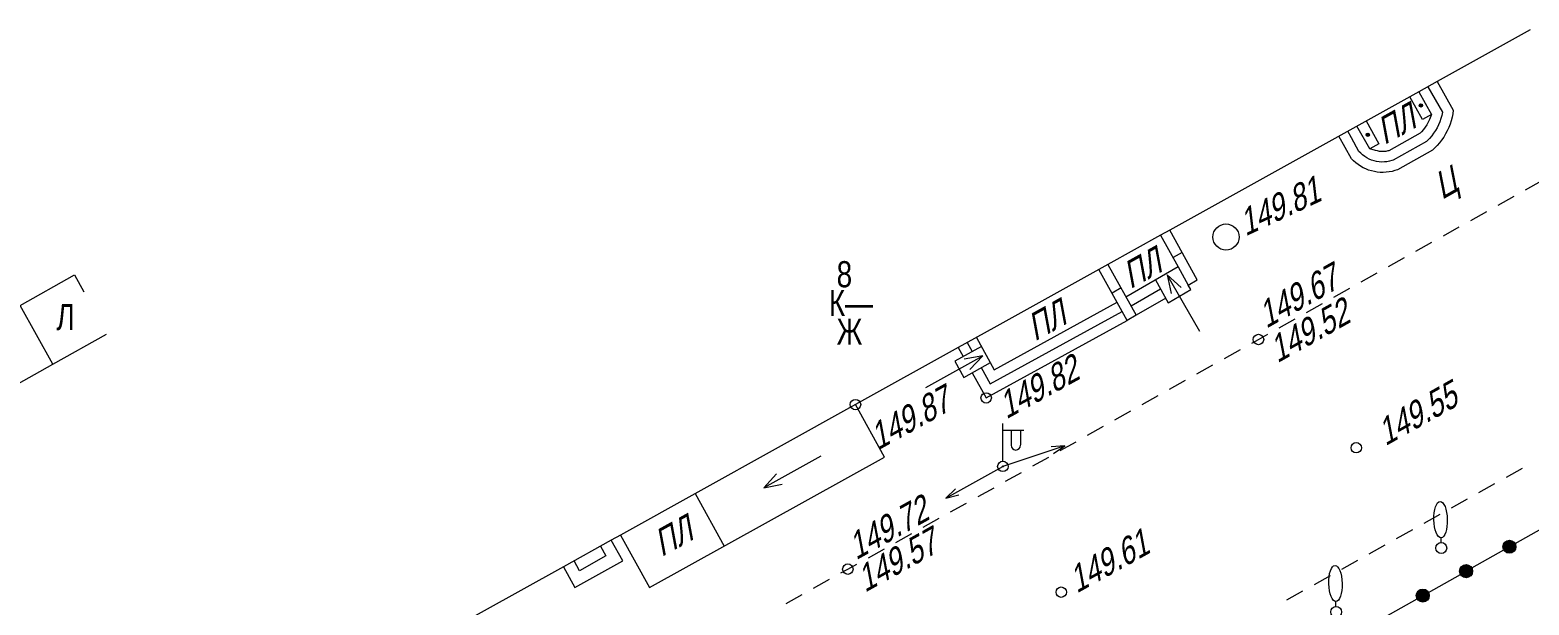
# Model space of a CAD drawing. Header units: metres. Extents: x 382 to 851, y 14083 to 14440.
# Drawn here: x 519.8 to 577.2, y 14326.7 to 14348.7 of the extents above; entities that cross this region are included whole.
import ezdxf
from ezdxf.enums import TextEntityAlignment as Align

# ---------------------------------------------------------------- set-up
doc = ezdxf.new("R2010")
doc.units = ezdxf.units.M
doc.header["$MEASUREMENT"] = 0
for name, color, linetype, lineweight in [('Бортовой камень', 7, 'Continuous', 25), ('Внутреннее заполнение', 7, 'Continuous', 25), ('Горизонтали', 7, 'Continuous', 25), ('Граница улицы', 7, 'Continuous', 25), ('Здания', 7, 'Continuous', 25), ('Колодцы', 7, 'Continuous', 25), ('Крыльца', 7, 'Continuous', 25), ('ЛЭП', 7, 'Continuous', 25), ('Люки', 7, 'Continuous', 25), ('Навесы', 7, 'Continuous', 25), ('Ограды', 7, 'Continuous', 25), ('Отдельно стоящее дерево', 7, 'Continuous', 25), ('Фонари', 7, 'Continuous', 25), ('Части зданий', 7, 'Continuous', 25)]:
    doc.layers.add(name, color=color, linetype=linetype, lineweight=lineweight)
doc.styles.add('Style-RUSSIAN_1251', font='RUSSIAN_1251.shx')
doc.styles.add('Style-RUSSIAN_1251 I 0.32000', font='RUSSIAN_1251.shx', dxfattribs={"oblique": 18.334649})
doc.styles.add('Style-RUSSIAN_1251 I 0.32289', font='RUSSIAN_1251.shx', dxfattribs={"oblique": 18.5})

# ---------------------------------------------------------------- blocks, each defined once
blk = doc.blocks.new('PIKET_205')
at = {"layer": 'Горизонтали', "color": 251, "linetype": 'Continuous', "lineweight": 9}
blk.add_arc((0, 0), 0.2, 0, 359.99999, dxfattribs=at)
blk = doc.blocks.new('msdElementTypeLineString_71')
at = {"layer": 'Ограды', "linetype": 'Continuous', "lineweight": 9}
h = blk.add_hatch(color=251, dxfattribs=at)
edge = h.paths.add_edge_path()
edge.add_arc((72.542, 79.191), 0.25, 0, 360)
h = blk.add_hatch(color=251, dxfattribs=at)
edge = h.paths.add_edge_path()
edge.add_arc((70.884, 78.254), 0.25, 0, 360)
h = blk.add_hatch(color=251, dxfattribs=at)
edge = h.paths.add_edge_path()
edge.add_arc((69.225, 77.317), 0.25, 0, 360)
at = {"layer": 'Ограды', "color": 251, "linetype": 'Continuous', "lineweight": 9}
for p, q in [((72.76, 79.313), (73.983, 80.004)), ((71.101, 78.377), (72.325, 79.068)), ((69.443, 77.44), (70.666, 78.131)), ((67.784, 76.503), (69.008, 77.194))]:
    blk.add_line(p, q, dxfattribs=at)
for centre in [(72.542, 79.191), (72.542, 79.191), (70.884, 78.254), (70.884, 78.254), (69.225, 77.317), (69.225, 77.317)]:
    blk.add_circle(centre, 0.25, dxfattribs=at)
blk = doc.blocks.new('KOLOD_59')
at = {"layer": 'Колодцы', "color": 251, "linetype": 'Continuous', "lineweight": 9}
blk.add_arc((0, 0), 0.5, 0, 359.99999, dxfattribs=at)
blk = doc.blocks.new('PIKET_255')
at = {"layer": 'Горизонтали', "color": 251, "linetype": 'Continuous', "lineweight": 9}
blk.add_arc((0, 0), 0.2, 0, 359.99999, dxfattribs=at)
blk = doc.blocks.new('FONAR5_12')
at = {"layer": 'Фонари', "color": 251, "linetype": 'Continuous', "lineweight": 9}
for p, q in [((0.003, 0.2), (0.003, 1.641)), ((0.017, 1.388), (0.805, 1.388)), ((0.322, 1.371), (0.322, 0.816)), ((0.676, 1.378), (0.676, 0.823))]:
    blk.add_line(p, q, dxfattribs=at)
for centre, radius, start, end in [((0.496, 0.809), 0.181, 180, 0), ((0, 0), 0.2, 0, 359.99999), ((0, 0), 0.02, 0, 359.99999)]:
    blk.add_arc(centre, radius, start, end, dxfattribs=at)
blk = doc.blocks.new('STRELK_6')
at = {"layer": 'Крыльца', "color": 251, "linetype": 'Continuous', "lineweight": 9, "flags": 128}
for points in [[(0, 2.5), (-0.226, 1.815)], [(0, 0), (0, 2.5)], [(0, 2.5), (0.226, 1.815)]]:
    blk.add_lwpolyline(points, dxfattribs=at)
blk = doc.blocks.new('PIKET_277')
at = {"layer": 'Горизонтали', "color": 251, "linetype": 'Continuous', "lineweight": 9}
blk.add_arc((0, 0), 0.2, 0, 359.99999, dxfattribs=at)
blk = doc.blocks.new('msdElementTypeLine_27')
at = {"layer": 'ЛЭП', "color": 251, "linetype": 'Continuous', "lineweight": 9}
for p, q in [((27.702, 15.449), (29.887, 16.663)), ((2.319, 1.348), (0.134, 0.134))]:
    blk.add_line(p, q, dxfattribs=at)
at = {"layer": 'ЛЭП', "color": 251, "linetype": 'Continuous', "lineweight": 9, "flags": 128}
for points in [[(28.073, 15.808), (27.702, 15.449), (28.205, 15.575)], [(1.948, 0.989), (2.319, 1.348), (1.816, 1.222)]]:
    blk.add_lwpolyline(points, dxfattribs=at)
blk = doc.blocks.new('msdElementTypeLine_28')
at = {"layer": 'ЛЭП', "color": 251, "linetype": 'Continuous', "lineweight": 9}
for p, q in [((43.27, 14.365), (45.644, 15.148)), ((2.508, 0.917), (0.134, 0.134))]:
    blk.add_line(p, q, dxfattribs=at)
at = {"layer": 'ЛЭП', "color": 251, "linetype": 'Continuous', "lineweight": 9, "flags": 128}
for points in [[(43.702, 14.648), (43.27, 14.365), (43.788, 14.394)], [(2.076, 0.634), (2.508, 0.917), (1.99, 0.888)]]:
    blk.add_lwpolyline(points, dxfattribs=at)
blk = doc.blocks.new('STRELK_7')
at = {"layer": 'Крыльца', "color": 251, "linetype": 'Continuous', "lineweight": 9, "flags": 128}
for points in [[(0, 2.5), (-0.226, 1.815)], [(0, 0), (0, 2.5)], [(0, 2.5), (0.226, 1.815)]]:
    blk.add_lwpolyline(points, dxfattribs=at)
blk = doc.blocks.new('TOCSKA_4')
at = {"layer": 'Навесы', "linetype": 'Continuous', "lineweight": 9}
h = blk.add_hatch(color=251, dxfattribs=at)
edge = h.paths.add_edge_path()
edge.add_arc((0, 0), 0.0625, 0, 360)
at = {"layer": 'Навесы', "color": 251, "linetype": 'Continuous', "lineweight": 9}
blk.add_circle((0, 0), 0.0625, dxfattribs=at)
blk = doc.blocks.new('TOCSKA_5')
at = {"layer": 'Навесы', "linetype": 'Continuous', "lineweight": 9}
h = blk.add_hatch(color=251, dxfattribs=at)
edge = h.paths.add_edge_path()
edge.add_arc((0, 0), 0.0625, 0, 360)
at = {"layer": 'Навесы', "color": 251, "linetype": 'Continuous', "lineweight": 9}
blk.add_circle((0, 0), 0.0625, dxfattribs=at)
blk = doc.blocks.new('DEREVO_400')
at = {"layer": 'Отдельно стоящее дерево', "color": 251, "linetype": 'Continuous', "lineweight": 9, "flags": 128}
blk.add_lwpolyline([(-0.007, 0.21), (-0.007, 0.393)], dxfattribs=at)
at = {"layer": 'Отдельно стоящее дерево', "color": 251, "linetype": 'Continuous', "lineweight": 9}
blk.add_arc((0, 0), 0.21, 0, 359.999994, dxfattribs=at)
blk.add_ellipse((-0.0255, 1.088), major_axis=(-0.0185, 0.695), ratio=0.3698286, dxfattribs=at)
blk = doc.blocks.new('DEREVO_401')
at = {"layer": 'Отдельно стоящее дерево', "color": 251, "linetype": 'Continuous', "lineweight": 9, "flags": 128}
blk.add_lwpolyline([(-0.007, 0.21), (-0.007, 0.393)], dxfattribs=at)
at = {"layer": 'Отдельно стоящее дерево', "color": 251, "linetype": 'Continuous', "lineweight": 9}
blk.add_arc((0, 0), 0.21, 0, 359.99999, dxfattribs=at)
blk.add_ellipse((-0.025, 1.088), major_axis=(-0.019, 0.695), ratio=0.369829, dxfattribs=at)
blk = doc.blocks.new('PIKET_315')
at = {"layer": 'Горизонтали', "color": 251, "linetype": 'Continuous', "lineweight": 9}
blk.add_arc((0, 0), 0.2, 0, 359.99999, dxfattribs=at)
blk = doc.blocks.new('PIKET_316')
at = {"layer": 'Горизонтали', "color": 251, "linetype": 'Continuous', "lineweight": 9}
blk.add_arc((0, 0), 0.2, 0, 359.99999, dxfattribs=at)
blk = doc.blocks.new('PIKET_318')
at = {"layer": 'Горизонтали', "color": 251, "linetype": 'Continuous', "lineweight": 9}
blk.add_arc((0, 0), 0.2, 0, 359.99999, dxfattribs=at)
blk = doc.blocks.new('STRELK_8')
at = {"layer": 'Крыльца', "color": 251, "linetype": 'Continuous', "lineweight": 9, "flags": 128}
for points in [[(0, 2.5), (-0.226, 1.815)], [(0, 0), (0, 2.5)], [(0, 2.5), (0.226, 1.815)]]:
    blk.add_lwpolyline(points, dxfattribs=at)
blk = doc.blocks.new('msdElementTypeLineString_108')
at = {"layer": 'Бортовой камень', "color": 251, "linetype": 'Continuous', "lineweight": 9}
for p, q in [((73.343, 34.417), (73.955, 34.76)), ((72.295, 33.829), (72.907, 34.172)), ((71.246, 33.241), (71.859, 33.584)), ((70.198, 32.653), (70.81, 32.996)), ((69.149, 32.065), (69.762, 32.408)), ((68.101, 31.477), (68.713, 31.82)), ((67.053, 30.889), (67.665, 31.233)), ((66.004, 30.301), (66.617, 30.645)), ((64.956, 29.714), (65.568, 30.057)), ((63.907, 29.126), (64.52, 29.469)), ((61.811, 27.95), (62.423, 28.293)), ((60.762, 27.362), (61.374, 27.705)), ((59.714, 26.774), (60.326, 27.117)), ((58.665, 26.186), (59.278, 26.53)), ((57.617, 25.598), (58.229, 25.942)), ((56.568, 25.011), (57.181, 25.354)), ((55.52, 24.423), (56.132, 24.766)), ((54.472, 23.835), (55.084, 24.178)), ((53.423, 23.247), (54.035, 23.59)), ((52.375, 22.659), (52.987, 23.002)), ((50.275, 21.488), (50.888, 21.83)), ((49.225, 20.904), (49.838, 21.245)), ((48.175, 20.319), (48.788, 20.66)), ((46.074, 19.149), (46.688, 19.491)), ((45.024, 18.565), (45.637, 18.906))]:
    blk.add_line(p, q, dxfattribs=at)
at = {"layer": 'Бортовой камень', "color": 251, "linetype": 'Continuous', "lineweight": 9, "flags": 128}
for points in [[(62.859, 28.538), (63.116, 28.682), (63.471, 28.881)], [(51.325, 22.073), (51.911, 22.399), (51.939, 22.414)], [(47.124, 19.734), (47.388, 19.881), (47.738, 20.076)]]:
    blk.add_lwpolyline(points, dxfattribs=at)
blk = doc.blocks.new('msdElementTypeLineString_132')
at = {"layer": 'Бортовой камень', "color": 251, "linetype": 'Continuous', "lineweight": 9}
for p, q in [((76.939, 81.936), (76.325, 81.593)), ((75.888, 81.348), (75.274, 81.005)), ((74.838, 80.761), (74.223, 80.417)), ((73.787, 80.173), (73.173, 79.829)), ((72.736, 79.585), (72.122, 79.242)), ((71.685, 78.997), (71.071, 78.654)), ((70.635, 78.41), (70.02, 78.066)), ((69.584, 77.822), (68.97, 77.478)), ((68.533, 77.234), (67.919, 76.89))]:
    blk.add_line(p, q, dxfattribs=at)
blk = doc.blocks.new('msdElementTypeTextNode_10')
at = {"layer": 'Здания', "color": 251, "linetype": 'Continuous', "lineweight": 9, "style": 'Style-RUSSIAN_1251', "width": 0.799996}
for s, p in [(' 8 ', (0, 1.100001)), ('К—', (0, 0.000001)), (' Ж', (0, -1.100999))]:
    blk.add_text(s, height=1.000002, dxfattribs=at).set_placement(p, align=Align.MIDDLE_LEFT)

msp = doc.modelspace()

# ---------------------------------------------------------------- linework, layer by layer
at = {"layer": 'Внутреннее заполнение', "color": 251, "linetype": 'Continuous', "lineweight": 9, "flags": 128}
for points in [[(573.334, 14346.569), (573.885, 14345.591), (573.86, 14345.468), (573.827, 14345.346), (573.787, 14345.227), (573.739, 14345.111), (573.683, 14344.998), (573.621, 14344.889), (573.551, 14344.784), (573.476, 14344.683), (573.394, 14344.588), (573.306, 14344.498), (573.273, 14344.467), (571.998, 14343.749), (571.955, 14343.735), (571.859, 14343.71), (571.761, 14343.693), (571.663, 14343.684), (571.564, 14343.683), (571.465, 14343.69), (571.367, 14343.705), (571.27, 14343.727), (571.176, 14343.758), (571.085, 14343.796), (570.996, 14343.841), (570.912, 14343.893), (570.832, 14343.952), (570.758, 14344.017), (570.688, 14344.087), (570.41, 14344.606), (570.265, 14344.864)], [(563.916, 14340.219), (563.57, 14340.018)], [(561.579, 14338.857), (561.233, 14338.656)], [(563.095, 14338.815), (561.96, 14338.154)], [(556.224, 14335.802), (556.568, 14335.183), (561.624, 14337.957)], [(555.688, 14336.767), (555.881, 14336.42)], [(541.64, 14328.964), (541.85, 14328.586), (540.836, 14328.022), (540.626, 14328.4)]]:
    msp.add_lwpolyline(points, dxfattribs=at)
at = {"layer": 'Здания', "color": 251, "linetype": 'Continuous', "lineweight": 9, "flags": 128}
for points in [[(577.247, 14348.743), (573.684, 14346.763), (572.984, 14346.375), (569.303, 14344.33), (563.441, 14341.074), (563.092, 14340.88), (561.077, 14339.761), (560.727, 14339.567), (556.702, 14337.331), (555.338, 14336.573), (551.405, 14334.387), (542.401, 14329.384), (542.052, 14329.19), (540.216, 14328.17), (527.609, 14321.165), (525.107, 14319.775), (524.434, 14319.4), (523.735, 14319.012), (521.764, 14317.917), (521.065, 14317.528), (514.14, 14313.68)], [(516.527, 14333.616), (520.666, 14335.934), (522.712, 14337.08)]]:
    msp.add_lwpolyline(points, dxfattribs=at)
at = {"layer": 'Крыльца', "color": 251, "linetype": 'Continuous', "lineweight": 9}
msp.add_line((545.263, 14330.975), (546.38, 14328.964), dxfattribs=at)
at = {"layer": 'Крыльца', "color": 251, "linetype": 'Continuous', "lineweight": 9, "flags": 128}
for points in [[(573.684, 14346.763), (574.3, 14345.67), (574.281, 14345.533), (574.255, 14345.398), (574.22, 14345.264), (574.178, 14345.133), (574.128, 14345.004), (574.071, 14344.879), (574.007, 14344.757), (573.936, 14344.639), (573.858, 14344.525), (573.773, 14344.416), (573.683, 14344.312), (573.586, 14344.213), (573.508, 14344.14), (572.164, 14343.383), (572.07, 14343.352), (571.959, 14343.323), (571.847, 14343.301), (571.734, 14343.288), (571.62, 14343.282), (571.506, 14343.285), (571.392, 14343.296), (571.28, 14343.314), (571.169, 14343.34), (571.06, 14343.374), (570.954, 14343.416), (570.851, 14343.465), (570.751, 14343.521), (570.656, 14343.584), (570.565, 14343.653), (570.48, 14343.729), (570.4, 14343.81), (569.915, 14344.67)], [(573.475, 14345.504), (573.391, 14345.314), (573.343, 14345.212), (573.289, 14345.113), (573.228, 14345.019), (573.16, 14344.929), (573.086, 14344.845), (573.034, 14344.792), (571.837, 14344.117), (571.802, 14344.107), (571.722, 14344.091), (571.641, 14344.083), (571.56, 14344.083), (571.479, 14344.091), (571.399, 14344.107), (571.322, 14344.13), (571.106, 14344.187)], [(563.092, 14340.88), (563.765, 14339.668), (564.153, 14338.969), (564.499, 14339.17), (563.441, 14341.074)], [(561.077, 14339.761), (562.162, 14337.808), (561.816, 14337.607), (560.727, 14339.567)], [(563.765, 14339.668), (561.759, 14338.499)], [(562.9, 14339.165), (563.386, 14338.29), (564.254, 14338.796), (564.153, 14338.969)], [(556.038, 14336.962), (556.724, 14335.725), (561.428, 14338.306)], [(563.289, 14338.465), (562.162, 14337.808)], [(555.874, 14335.608), (556.411, 14334.641), (561.816, 14337.607)], [(556.23, 14336.615), (555.207, 14336.046), (555.55, 14335.428), (556.574, 14335.997)], [(555.338, 14336.573), (555.531, 14336.226)], [(542.401, 14329.384), (543.518, 14327.374), (552.522, 14332.377), (551.405, 14334.387)]]:
    msp.add_lwpolyline(points, dxfattribs=at)
at = {"layer": 'Люки', "color": 251, "linetype": 'Continuous', "lineweight": 9, "flags": 128}
msp.add_lwpolyline([(520.666, 14335.934), (519.406, 14338.185), (521.491, 14339.353), (521.849, 14338.712)], dxfattribs=at)
at = {"layer": 'Навесы', "color": 251, "linetype": 'Continuous', "lineweight": 9, "flags": 128}
for points in [[(572.984, 14346.375), (573.475, 14345.504), (573.126, 14345.31), (572.636, 14346.179)], [(570.963, 14345.255), (571.455, 14344.382), (571.106, 14344.187), (570.615, 14345.059)]]:
    msp.add_lwpolyline(points, dxfattribs=at)
at = {"layer": 'Части зданий', "color": 251, "linetype": 'Continuous', "lineweight": 9, "flags": 128}
msp.add_lwpolyline([(540.216, 14328.17), (540.653, 14327.383), (542.489, 14328.403), (542.052, 14329.19)], dxfattribs=at)

# ---------------------------------------------------------------- block references
at = {"layer": 'Бортовой камень', "color": 251, "linetype": 'Continuous', "lineweight": 9}
for name, p in [('msdElementTypeLineString_108', (503.725, 14308.2)), ('msdElementTypeLineString_132', (500, 14250))]:
    msp.add_blockref(name, p, dxfattribs=at)
at = {"layer": 'Горизонтали', "color": 251, "linetype": 'Continuous', "lineweight": 9}
for name, p in [('PIKET_316', (566.841, 14336.882)), ('PIKET_255', (556.411, 14334.641)), ('PIKET_318', (551.405, 14334.387)), ('PIKET_205', (570.587, 14332.732)), ('PIKET_315', (551.113, 14328.081)), ('PIKET_277', (559.288, 14327.199))]:
    msp.add_blockref(name, p, dxfattribs=at)
at = {"layer": 'Здания', "color": 251, "linetype": 'Continuous', "lineweight": 9}
msp.add_blockref('msdElementTypeTextNode_10', (550.387, 14338.283), dxfattribs=at)
at = {"layer": 'Колодцы', "color": 251, "linetype": 'Continuous', "lineweight": 9}
msp.add_blockref('KOLOD_59', (565.597, 14340.808), dxfattribs=at)
at = {"layer": 'Крыльца', "color": 251, "linetype": 'Continuous', "lineweight": 9}
for name, p, rotation in [('STRELK_7', (564.601, 14337.194), 30.2299), ('STRELK_8', (554.096, 14335.043), 299.0510020007437), ('STRELK_6', (550.08, 14332.411), 119.0510020007437)]:
    msp.add_blockref(name, p, dxfattribs=dict(at, rotation=rotation))
at = {"layer": 'ЛЭП', "color": 251, "linetype": 'Continuous', "lineweight": 9}
for name, p in [('msdElementTypeLine_28', (556.917, 14331.884)), ('msdElementTypeLine_27', (527.164, 14315.355))]:
    msp.add_blockref(name, p, dxfattribs=at)
at = {"layer": 'Навесы', "color": 251, "linetype": 'Continuous', "lineweight": 9}
for name, p in [('TOCSKA_5', (573.062, 14345.85)), ('TOCSKA_4', (571.029, 14344.728))]:
    msp.add_blockref(name, p, dxfattribs=at)
at = {"layer": 'Ограды', "color": 251, "linetype": 'Continuous', "lineweight": 9}
msp.add_blockref('msdElementTypeLineString_71', (503.911, 14249.75), dxfattribs=at)
at = {"layer": 'Отдельно стоящее дерево', "color": 251, "linetype": 'Continuous', "lineweight": 9}
for name, p in [('DEREVO_401', (573.843, 14328.891)), ('DEREVO_400', (569.817, 14326.442))]:
    msp.add_blockref(name, p, dxfattribs=at)
at = {"layer": 'Фонари', "color": 251, "linetype": 'Continuous', "lineweight": 9}
msp.add_blockref('FONAR5_12', (557.051, 14332.018), dxfattribs=at)

# ---------------------------------------------------------------- texts
at = {"layer": 'Горизонтали', "color": 251, "linetype": 'Continuous', "lineweight": 9}
for s, rotation, style, oblique, width, p in [('149.67', 29.2804, 'Style-RUSSIAN_1251 I 0.32000', 18.33465, 0.8, (567.138, 14337.291)), ('149.82', 28.7546, 'Style-RUSSIAN_1251 I 0.32289', 18.5, 0.799996, (557.182, 14333.817)), ('149.55', 29.3352, 'Style-RUSSIAN_1251 I 0.32289', 18.5, 0.8, (571.703, 14332.788)), ('149.87', 29.05895, 'Style-RUSSIAN_1251 I 0.32289', 18.5, 0.8, (552.258, 14332.62)), ('149.72', 29.1063, 'Style-RUSSIAN_1251 I 0.32000', 18.33465, 0.8, (551.429, 14328.417)), ('149.61', 28.98738, 'Style-RUSSIAN_1251 I 0.32289', 18.5, 0.799996, (559.879, 14327.143))]:
    msp.add_text(s, height=1, rotation=rotation, dxfattribs=dict(at, style=style, oblique=oblique, width=width)).set_placement(p)
at = {"layer": 'Горизонтали', "color": 251, "linetype": 'Continuous', "lineweight": 9, "style": 'Style-RUSSIAN_1251 I 0.32000', "oblique": 18.33465, "width": 0.8}
for s, rotation, p in [('149.52', 29.2804, (567.076, 14336.838)), ('149.57', 29.1063, (551.284, 14328.049))]:
    msp.add_text(s, height=1, rotation=rotation, dxfattribs=at).set_placement(p, align=Align.TOP_LEFT)
at = {"layer": 'Граница улицы', "color": 251, "linetype": 'Continuous', "lineweight": 9, "style": 'Style-RUSSIAN_1251 I 0.32289', "oblique": 18.5, "width": 0.799996}
msp.add_text('Ц', height=1, rotation=29.56107, dxfattribs=at).set_placement((573.87, 14342.225))
at = {"layer": 'Колодцы', "color": 251, "linetype": 'Continuous', "lineweight": 9, "style": 'Style-RUSSIAN_1251 I 0.32289', "oblique": 18.5, "width": 0.799996}
msp.add_text('149.81', height=1, rotation=25.12801, dxfattribs=at).set_placement((566.343, 14340.828))
at = {"layer": 'Крыльца', "color": 251, "linetype": 'Continuous', "lineweight": 9, "style": 'Style-RUSSIAN_1251 I 0.32289', "oblique": 18.5, "width": 0.799996}
for rotation, p in [(29.06143, (571.666, 14344.329)), (29.06143, (561.935, 14338.805)), (29.06143, (558.277, 14336.803)), (29.059, (543.979, 14328.538))]:
    msp.add_text('ПЛ', height=1, rotation=rotation, dxfattribs=at).set_placement(p)
at = {"layer": 'Люки', "color": 251, "linetype": 'Continuous', "lineweight": 9, "style": 'Style-RUSSIAN_1251', "width": 0.799996}
msp.add_text('Л', height=1, dxfattribs=at).set_placement((520.796, 14337.239))

doc.saveas('drawing.dxf')
